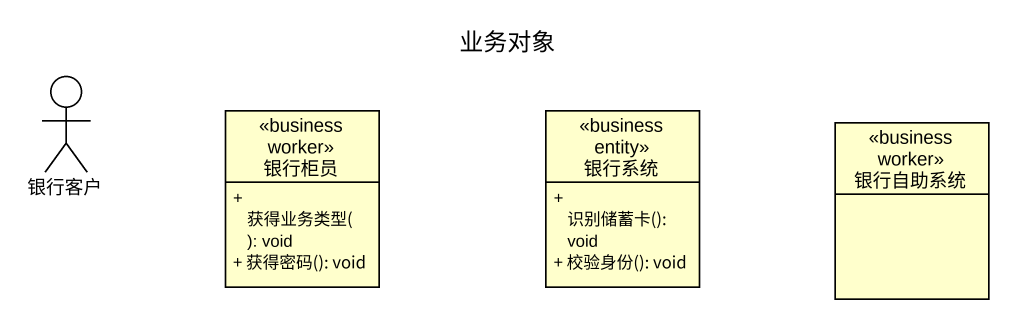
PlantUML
@startuml
title 业务对象
allowmixing
hide circle
hide empty members
skinparam classAttributeIconSize 0
actor 银行客户
class 银行柜员 <<business worker>> {
  + 获得业务类型(): void
  + 获得密码(): void
}
class 银行系统 <<business entity>> {
  + 识别储蓄卡(): void
  + 校验身份(): void
}
class 银行自助系统 <<business worker>>
@enduml
